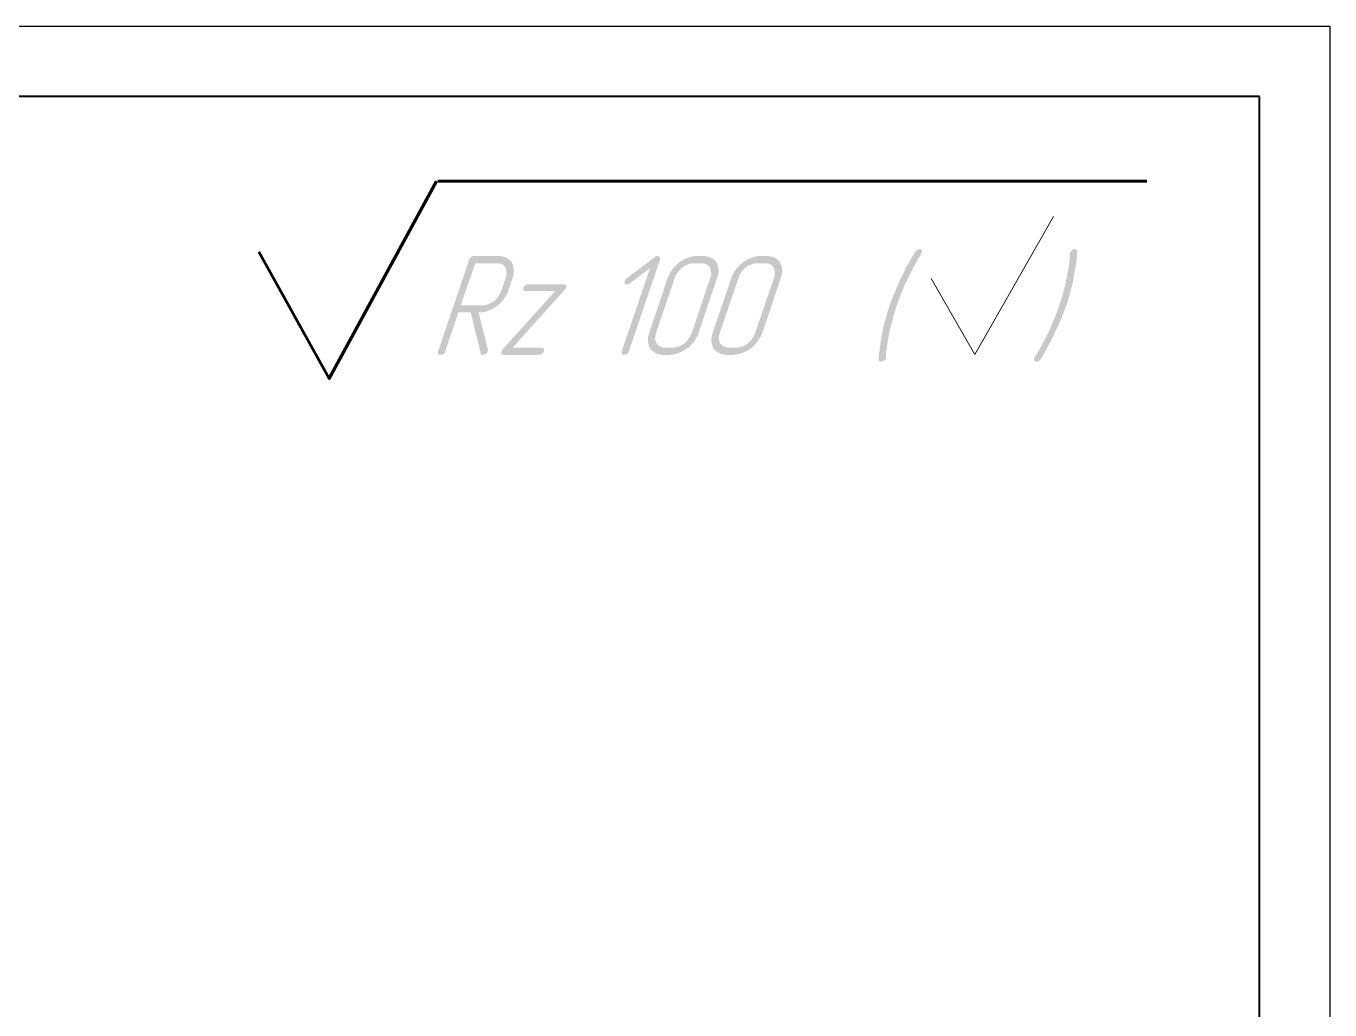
# Model space of a CAD drawing. Extents: x 260 to 1101, y 70 to 664.
# Drawn here: x 1008.5 to 1101, y 594.2 to 664 of the extents above; entities that cross this region are included whole.
import ezdxf

# ---------------------------------------------------------------- set-up
doc = ezdxf.new("R2010")
doc.units = 0
doc.header["$MEASUREMENT"] = 0
for name, color, linetype in [('KONTUR', 7, 'CONTINUOUS'), ('PDF _Геометрия', 7, 'CONTINUOUS'), ('PDF _Сплошная заливка', 7, 'CONTINUOUS')]:
    doc.layers.add(name, color=color, linetype=linetype)
doc.layers.add('Основная', color=7, linetype='CONTINUOUS', lineweight=40)

msp = doc.modelspace()

# ---------------------------------------------------------------- hatches: boundary and pattern name
at = {"layer": 'PDF _Сплошная заливка', "transparency": 33554559}
h = msp.add_hatch(color=256, dxfattribs=at)
h.paths.add_polyline_path([(1041.882, 647.185), (1040.384, 647.185), (1039.342, 644.188), (1040.942, 644.188), (1041.018, 644.213), (1041.12, 644.239), (1041.247, 644.264), (1041.374, 644.315), (1041.526, 644.391), (1041.678, 644.467), (1041.678, 644.467), (1041.729, 644.518), (1041.805, 644.569), (1041.882, 644.671), (1041.983, 644.772), (1042.059, 644.899), (1042.135, 645.026), (1042.212, 645.179), (1042.542, 646.195), (1042.542, 646.22), (1042.567, 646.271), (1042.593, 646.347), (1042.593, 646.423), (1042.593, 646.55), (1042.593, 646.652), (1042.542, 646.779), (1042.491, 646.906), (1042.491, 646.906), (1042.466, 646.957), (1042.415, 647.007), (1042.339, 647.058), (1042.263, 647.109), (1042.135, 647.16), (1042.034, 647.185)], flags=0)
h.paths.add_polyline_path([(1042.135, 647.693), (1042.263, 647.668), (1042.389, 647.642), (1042.542, 647.592), (1042.694, 647.515), (1042.821, 647.388), (1042.897, 647.338), (1042.973, 647.236), (1042.973, 647.236), (1042.999, 647.16), (1043.05, 647.084), (1043.075, 646.957), (1043.1, 646.804), (1043.126, 646.626), (1043.1, 646.423), (1043.075, 646.296), (1043.05, 646.195), (1042.694, 645.179), (1042.694, 645.179), (1042.694, 645.153), (1042.694, 645.128), (1042.669, 645.077), (1042.593, 644.975), (1042.516, 644.823), (1042.415, 644.671), (1042.263, 644.467), (1042.11, 644.29), (1041.907, 644.137), (1041.907, 644.137), (1041.882, 644.112), (1041.856, 644.086), (1041.805, 644.061), (1041.755, 644.036), (1041.678, 643.985), (1041.526, 643.909), (1041.348, 643.832), (1041.145, 643.756), (1040.917, 643.705), (1040.815, 643.705), (1040.688, 643.705), (1040.612, 643.705), (1041.272, 641.064), (1041.272, 641.038), (1041.272, 641.013), (1041.272, 640.988), (1041.272, 640.937), (1041.247, 640.911), (1041.221, 640.861), (1041.196, 640.81), (1041.12, 640.759), (1041.094, 640.734), (1041.044, 640.708), (1040.993, 640.708), (1040.917, 640.683), (1040.866, 640.683), (1040.79, 640.708), (1040.79, 640.708), (1040.79, 640.734), (1040.764, 640.759), (1040.764, 640.81), (1040.053, 643.705), (1039.19, 643.705), (1038.251, 640.937), (1038.225, 640.911), (1038.225, 640.861), (1038.175, 640.784), (1038.098, 640.734), (1038.098, 640.734), (1038.048, 640.708), (1037.997, 640.708), (1037.895, 640.683), (1037.895, 640.683), (1037.87, 640.708), (1037.819, 640.708), (1037.768, 640.734), (1037.743, 640.759), (1037.743, 640.784), (1037.743, 640.835), (1037.743, 640.937), (1039.952, 647.439), (1039.952, 647.439), (1039.977, 647.465), (1040.003, 647.515), (1040.028, 647.566), (1040.079, 647.617), (1040.13, 647.668), (1040.206, 647.693), (1040.307, 647.693), (1042.11, 647.693)], flags=0)
for points in [[(1053.358, 647.693), (1053.409, 647.668), (1053.46, 647.617), (1053.46, 647.617), (1053.485, 647.566), (1053.485, 647.515), (1053.485, 647.439), (1051.276, 640.937), (1051.251, 640.911), (1051.251, 640.861), (1051.2, 640.784), (1051.124, 640.734), (1051.124, 640.734), (1051.073, 640.708), (1051.022, 640.708), (1050.921, 640.683), (1050.921, 640.683), (1050.895, 640.708), (1050.845, 640.708), (1050.794, 640.734), (1050.769, 640.759), (1050.769, 640.784), (1050.769, 640.835), (1050.769, 640.937), (1052.774, 646.83), (1051.353, 645.763), (1051.327, 645.763), (1051.276, 645.712), (1051.2, 645.687), (1051.149, 645.687), (1051.124, 645.687), (1051.073, 645.687), (1051.022, 645.712), (1050.997, 645.763), (1050.972, 645.763), (1050.972, 645.814), (1050.972, 645.864), (1050.972, 645.941), (1050.972, 645.941), (1050.997, 645.991), (1051.048, 646.042), (1051.124, 646.118), (1053.13, 647.617), (1053.13, 647.642), (1053.181, 647.668), (1053.231, 647.693), (1053.308, 647.693), (1053.333, 647.693)], [(1071.945, 648.176), (1071.995, 648.15), (1072.021, 648.125), (1072.046, 648.125), (1072.072, 648.074), (1072.072, 648.023), (1072.046, 647.947), (1072.021, 647.871), (1072.021, 647.846), (1071.97, 647.795), (1071.945, 647.719), (1071.869, 647.617), (1071.792, 647.49), (1071.716, 647.338), (1071.615, 647.185), (1071.538, 647.007), (1071.513, 647.007), (1071.488, 646.931), (1071.437, 646.855), (1071.386, 646.728), (1071.31, 646.576), (1071.234, 646.423), (1071.132, 646.22), (1071.031, 646.042), (1070.802, 645.56), (1070.802, 645.56), (1070.777, 645.534), (1070.777, 645.483), (1070.751, 645.407), (1070.701, 645.255), (1070.624, 645.128), (1070.447, 644.671), (1070.269, 644.188), (1070.269, 644.188), (1070.269, 644.163), (1070.244, 644.112), (1070.218, 644.036), (1070.193, 643.934), (1070.167, 643.832), (1070.142, 643.731), (1070.091, 643.604), (1070.04, 643.477), (1070.015, 643.324), (1069.939, 642.994), (1069.837, 642.664), (1069.761, 642.334), (1069.761, 642.308), (1069.761, 642.258), (1069.736, 642.181), (1069.71, 642.08), (1069.685, 641.927), (1069.66, 641.775), (1069.634, 641.597), (1069.609, 641.419), (1069.533, 640.937), (1069.507, 640.505), (1069.507, 640.429), (1069.482, 640.429), (1069.482, 640.378), (1069.431, 640.327), (1069.355, 640.276), (1069.329, 640.251), (1069.304, 640.251), (1069.228, 640.2), (1069.177, 640.2), (1069.152, 640.2), (1069.126, 640.2), (1069.075, 640.226), (1069.05, 640.251), (1069.025, 640.251), (1069.025, 640.276), (1068.999, 640.302), (1068.999, 640.378), (1068.999, 640.378), (1068.999, 640.429), (1068.999, 640.48), (1068.999, 640.53), (1069.025, 640.607), (1069.025, 640.708), (1069.025, 640.835), (1069.05, 640.937), (1069.075, 641.064), (1069.075, 641.216), (1069.126, 641.546), (1069.177, 641.902), (1069.253, 642.258), (1069.355, 642.766), (1069.406, 642.994), (1069.482, 643.223), (1069.533, 643.426), (1069.583, 643.578), (1069.761, 644.188), (1069.761, 644.213), (1069.786, 644.213), (1069.786, 644.239), (1069.812, 644.29), (1069.837, 644.391), (1069.888, 644.518), (1069.964, 644.696), (1070.04, 644.899), (1070.142, 645.128), (1070.244, 645.407), (1070.37, 645.687), (1070.497, 645.966), (1070.65, 646.296), (1070.828, 646.626), (1070.98, 646.957), (1071.183, 647.312), (1071.386, 647.668), (1071.589, 647.998), (1071.589, 648.023), (1071.615, 648.049), (1071.665, 648.074), (1071.691, 648.125), (1071.716, 648.15), (1071.742, 648.15), (1071.818, 648.176), (1071.894, 648.201), (1071.894, 648.201)], [(1082.99, 648.176), (1083.015, 648.15), (1083.015, 648.15), (1083.041, 648.125), (1083.066, 648.074), (1083.091, 647.998), (1083.091, 647.998), (1083.091, 647.973), (1083.091, 647.947), (1083.066, 647.922), (1083.066, 647.82), (1083.066, 647.693), (1083.041, 647.515), (1083.015, 647.312), (1082.99, 647.084), (1082.939, 646.83), (1082.888, 646.55), (1082.838, 646.245), (1082.787, 645.941), (1082.711, 645.61), (1082.609, 645.255), (1082.533, 644.899), (1082.431, 644.544), (1082.304, 644.188), (1082.304, 644.188), (1082.279, 644.163), (1082.279, 644.137), (1082.279, 644.112), (1082.228, 644.01), (1082.177, 643.858), (1082.101, 643.705), (1082.025, 643.477), (1081.949, 643.248), (1081.822, 642.994), (1081.72, 642.74), (1081.568, 642.435), (1081.416, 642.105), (1081.263, 641.775), (1081.085, 641.445), (1080.908, 641.089), (1080.705, 640.734), (1080.501, 640.378), (1080.476, 640.378), (1080.451, 640.327), (1080.425, 640.302), (1080.349, 640.251), (1080.349, 640.251), (1080.324, 640.226), (1080.248, 640.2), (1080.197, 640.2), (1080.171, 640.2), (1080.121, 640.2), (1080.07, 640.226), (1080.044, 640.276), (1080.044, 640.276), (1080.019, 640.302), (1080.019, 640.378), (1080.019, 640.429), (1080.044, 640.505), (1080.07, 640.53), (1080.095, 640.581), (1080.146, 640.657), (1080.222, 640.759), (1080.298, 640.886), (1080.375, 641.038), (1080.451, 641.191), (1080.552, 641.369), (1080.552, 641.369), (1080.552, 641.394), (1080.578, 641.445), (1080.628, 641.521), (1080.705, 641.648), (1080.781, 641.8), (1080.857, 641.953), (1080.959, 642.131), (1081.06, 642.334), (1081.263, 642.816), (1081.365, 643.045), (1081.441, 643.248), (1081.543, 643.502), (1081.695, 643.858), (1081.796, 644.188), (1081.796, 644.213), (1081.822, 644.239), (1081.822, 644.29), (1081.847, 644.34), (1081.873, 644.442), (1081.923, 644.518), (1081.949, 644.645), (1081.974, 644.747), (1082.025, 644.899), (1082.05, 645.026), (1082.152, 645.356), (1082.228, 645.687), (1082.304, 646.042), (1082.304, 646.042), (1082.304, 646.068), (1082.33, 646.118), (1082.355, 646.22), (1082.38, 646.347), (1082.38, 646.474), (1082.431, 646.626), (1082.482, 646.957), (1082.533, 647.414), (1082.558, 647.871), (1082.584, 647.947), (1082.584, 647.973), (1082.609, 647.998), (1082.66, 648.074), (1082.711, 648.125), (1082.736, 648.125), (1082.761, 648.15), (1082.838, 648.176), (1082.914, 648.201), (1082.964, 648.201)], [(1046.706, 645.687), (1046.757, 645.661), (1046.782, 645.636), (1046.833, 645.61), (1046.833, 645.56), (1046.833, 645.483), (1046.833, 645.483), (1046.807, 645.433), (1046.782, 645.382), (1046.731, 645.306), (1043.024, 641.191), (1045.106, 641.191), (1045.132, 641.165), (1045.182, 641.165), (1045.233, 641.115), (1045.233, 641.089), (1045.259, 641.064), (1045.259, 640.988), (1045.259, 640.937), (1045.259, 640.937), (1045.233, 640.886), (1045.182, 640.835), (1045.132, 640.759), (1045.106, 640.759), (1045.081, 640.734), (1045.005, 640.708), (1044.929, 640.683), (1042.389, 640.683), (1042.339, 640.708), (1042.288, 640.708), (1042.263, 640.734), (1042.237, 640.759), (1042.212, 640.81), (1042.237, 640.886), (1042.237, 640.886), (1042.237, 640.937), (1042.288, 640.988), (1042.313, 641.064), (1046.046, 645.204), (1043.938, 645.204), (1043.888, 645.204), (1043.837, 645.229), (1043.786, 645.255), (1043.786, 645.28), (1043.786, 645.306), (1043.786, 645.382), (1043.786, 645.458), (1043.786, 645.458), (1043.811, 645.483), (1043.837, 645.534), (1043.888, 645.585), (1043.913, 645.61), (1043.964, 645.636), (1044.04, 645.687), (1044.116, 645.687), (1046.655, 645.687)]]:
    msp.add_hatch(color=256, dxfattribs=at).paths.add_polyline_path(points)
h = msp.add_hatch(color=256, dxfattribs=at)
h.paths.add_polyline_path([(1056.405, 647.185), (1055.821, 647.185), (1055.745, 647.185), (1055.644, 647.16), (1055.517, 647.134), (1055.39, 647.058), (1055.237, 647.007), (1055.085, 646.906), (1055.06, 646.88), (1055.034, 646.855), (1054.958, 646.779), (1054.882, 646.703), (1054.78, 646.601), (1054.704, 646.474), (1054.603, 646.347), (1054.552, 646.195), (1053.181, 642.181), (1053.181, 642.156), (1053.181, 642.105), (1053.155, 642.029), (1053.155, 641.953), (1053.13, 641.826), (1053.155, 641.724), (1053.181, 641.597), (1053.257, 641.47), (1053.257, 641.47), (1053.282, 641.445), (1053.333, 641.394), (1053.409, 641.343), (1053.485, 641.267), (1053.587, 641.242), (1053.714, 641.191), (1053.866, 641.191), (1054.425, 641.191), (1054.501, 641.216), (1054.603, 641.216), (1054.729, 641.267), (1054.882, 641.292), (1055.009, 641.369), (1055.161, 641.47), (1055.187, 641.47), (1055.237, 641.521), (1055.288, 641.572), (1055.39, 641.673), (1055.466, 641.775), (1055.567, 641.902), (1055.644, 642.029), (1055.72, 642.181), (1057.066, 646.195), (1057.091, 646.22), (1057.091, 646.271), (1057.091, 646.347), (1057.116, 646.423), (1057.116, 646.55), (1057.091, 646.652), (1057.066, 646.779), (1057.015, 646.906), (1057.015, 646.906), (1056.964, 646.957), (1056.913, 647.007), (1056.862, 647.058), (1056.761, 647.109), (1056.659, 647.16), (1056.532, 647.185)], flags=0)
h.paths.add_polyline_path([(1056.659, 647.693), (1056.761, 647.668), (1056.913, 647.642), (1057.066, 647.592), (1057.218, 647.515), (1057.345, 647.414), (1057.421, 647.338), (1057.472, 647.261), (1057.497, 647.236), (1057.523, 647.185), (1057.548, 647.084), (1057.599, 646.957), (1057.624, 646.804), (1057.65, 646.626), (1057.624, 646.423), (1057.599, 646.322), (1057.548, 646.195), (1056.202, 642.181), (1056.202, 642.181), (1056.202, 642.156), (1056.177, 642.131), (1056.177, 642.08), (1056.101, 641.953), (1056.024, 641.826), (1055.923, 641.648), (1055.771, 641.496), (1055.618, 641.292), (1055.39, 641.115), (1055.39, 641.115), (1055.364, 641.115), (1055.339, 641.089), (1055.288, 641.064), (1055.237, 641.038), (1055.187, 640.988), (1055.034, 640.911), (1054.831, 640.835), (1054.653, 640.759), (1054.425, 640.708), (1054.298, 640.708), (1054.196, 640.683), (1053.638, 640.683), (1053.587, 640.708), (1053.485, 640.708), (1053.358, 640.734), (1053.231, 640.784), (1053.079, 640.861), (1052.927, 640.988), (1052.851, 641.038), (1052.8, 641.115), (1052.8, 641.115), (1052.774, 641.14), (1052.749, 641.191), (1052.698, 641.292), (1052.673, 641.419), (1052.622, 641.572), (1052.622, 641.75), (1052.622, 641.851), (1052.622, 641.953), (1052.673, 642.054), (1052.698, 642.181), (1054.044, 646.195), (1054.044, 646.195), (1054.069, 646.22), (1054.069, 646.245), (1054.095, 646.296), (1054.146, 646.398), (1054.222, 646.55), (1054.323, 646.703), (1054.476, 646.88), (1054.653, 647.058), (1054.831, 647.236), (1054.856, 647.236), (1054.882, 647.261), (1054.907, 647.287), (1054.933, 647.312), (1055.009, 647.338), (1055.06, 647.388), (1055.212, 647.465), (1055.39, 647.541), (1055.618, 647.617), (1055.821, 647.668), (1055.948, 647.693), (1056.634, 647.693)], flags=0)
h = msp.add_hatch(color=256, dxfattribs=at)
h.paths.add_polyline_path([(1060.9, 647.185), (1060.341, 647.185), (1060.265, 647.185), (1060.138, 647.16), (1060.036, 647.134), (1059.884, 647.058), (1059.732, 647.007), (1059.579, 646.906), (1059.579, 646.88), (1059.528, 646.855), (1059.452, 646.779), (1059.376, 646.703), (1059.3, 646.601), (1059.198, 646.474), (1059.122, 646.347), (1059.071, 646.195), (1057.7, 642.181), (1057.7, 642.156), (1057.675, 642.105), (1057.675, 642.029), (1057.65, 641.953), (1057.65, 641.826), (1057.675, 641.724), (1057.7, 641.597), (1057.751, 641.47), (1057.776, 641.47), (1057.802, 641.445), (1057.853, 641.394), (1057.929, 641.343), (1058.005, 641.267), (1058.107, 641.242), (1058.233, 641.191), (1058.36, 641.191), (1058.944, 641.191), (1059.021, 641.216), (1059.122, 641.216), (1059.249, 641.267), (1059.376, 641.292), (1059.528, 641.369), (1059.681, 641.47), (1059.681, 641.47), (1059.732, 641.521), (1059.808, 641.572), (1059.884, 641.673), (1059.985, 641.775), (1060.062, 641.902), (1060.138, 642.029), (1060.214, 642.181), (1061.585, 646.195), (1061.585, 646.22), (1061.61, 646.271), (1061.61, 646.347), (1061.636, 646.423), (1061.636, 646.55), (1061.61, 646.652), (1061.585, 646.779), (1061.509, 646.906), (1061.509, 646.906), (1061.484, 646.957), (1061.433, 647.007), (1061.382, 647.058), (1061.28, 647.109), (1061.179, 647.16), (1061.052, 647.185)], flags=0)
h.paths.add_polyline_path([(1061.179, 647.693), (1061.28, 647.668), (1061.433, 647.642), (1061.56, 647.592), (1061.712, 647.515), (1061.864, 647.414), (1061.941, 647.338), (1061.991, 647.261), (1061.991, 647.236), (1062.017, 647.185), (1062.068, 647.084), (1062.118, 646.957), (1062.144, 646.804), (1062.144, 646.626), (1062.118, 646.423), (1062.118, 646.322), (1062.068, 646.195), (1060.722, 642.181), (1060.722, 642.181), (1060.696, 642.156), (1060.696, 642.131), (1060.671, 642.08), (1060.62, 641.953), (1060.544, 641.826), (1060.417, 641.648), (1060.29, 641.496), (1060.112, 641.292), (1059.909, 641.115), (1059.909, 641.115), (1059.884, 641.115), (1059.859, 641.089), (1059.808, 641.064), (1059.757, 641.038), (1059.681, 640.988), (1059.528, 640.911), (1059.351, 640.835), (1059.148, 640.759), (1058.919, 640.708), (1058.817, 640.708), (1058.691, 640.683), (1058.132, 640.683), (1058.107, 640.708), (1058.005, 640.708), (1057.878, 640.734), (1057.726, 640.784), (1057.573, 640.861), (1057.421, 640.988), (1057.37, 641.038), (1057.294, 641.115), (1057.294, 641.115), (1057.294, 641.14), (1057.243, 641.191), (1057.218, 641.292), (1057.167, 641.419), (1057.142, 641.572), (1057.116, 641.75), (1057.142, 641.851), (1057.142, 641.953), (1057.167, 642.054), (1057.192, 642.181), (1058.564, 646.195), (1058.564, 646.195), (1058.564, 646.22), (1058.564, 646.245), (1058.589, 646.296), (1058.665, 646.398), (1058.741, 646.55), (1058.843, 646.703), (1058.97, 646.88), (1059.148, 647.058), (1059.351, 647.236), (1059.351, 647.236), (1059.376, 647.261), (1059.401, 647.287), (1059.452, 647.312), (1059.503, 647.338), (1059.579, 647.388), (1059.732, 647.465), (1059.909, 647.541), (1060.112, 647.617), (1060.341, 647.668), (1060.443, 647.693), (1061.128, 647.693)], flags=0)

# ---------------------------------------------------------------- linework, layer by layer
at = {"layer": 'KONTUR'}
for p, q in [((260, 664), (1101, 664)), ((1101, 664), (1101, 70))]:
    msp.add_line(p, q, dxfattribs=at)
at = {"layer": 'PDF _Геометрия', "lineweight": 60}
for points in [[(1025.025, 648), (1030.023, 639), (1037.62, 653)], [(1037.72, 653), (1088.003, 653)]]:
    msp.add_lwpolyline(points, dxfattribs=at)
at = {"layer": 'PDF _Геометрия', "lineweight": 18}
msp.add_lwpolyline([(1072.708, 646.1), (1075.807, 640.7), (1081.405, 650.5)], dxfattribs=at)
at = {"layer": 'Основная'}
for p, q in [((1096, 659), (280, 659)), ((1096, 75), (1096, 659))]:
    msp.add_line(p, q, dxfattribs=at)

doc.saveas('drawing.dxf')
